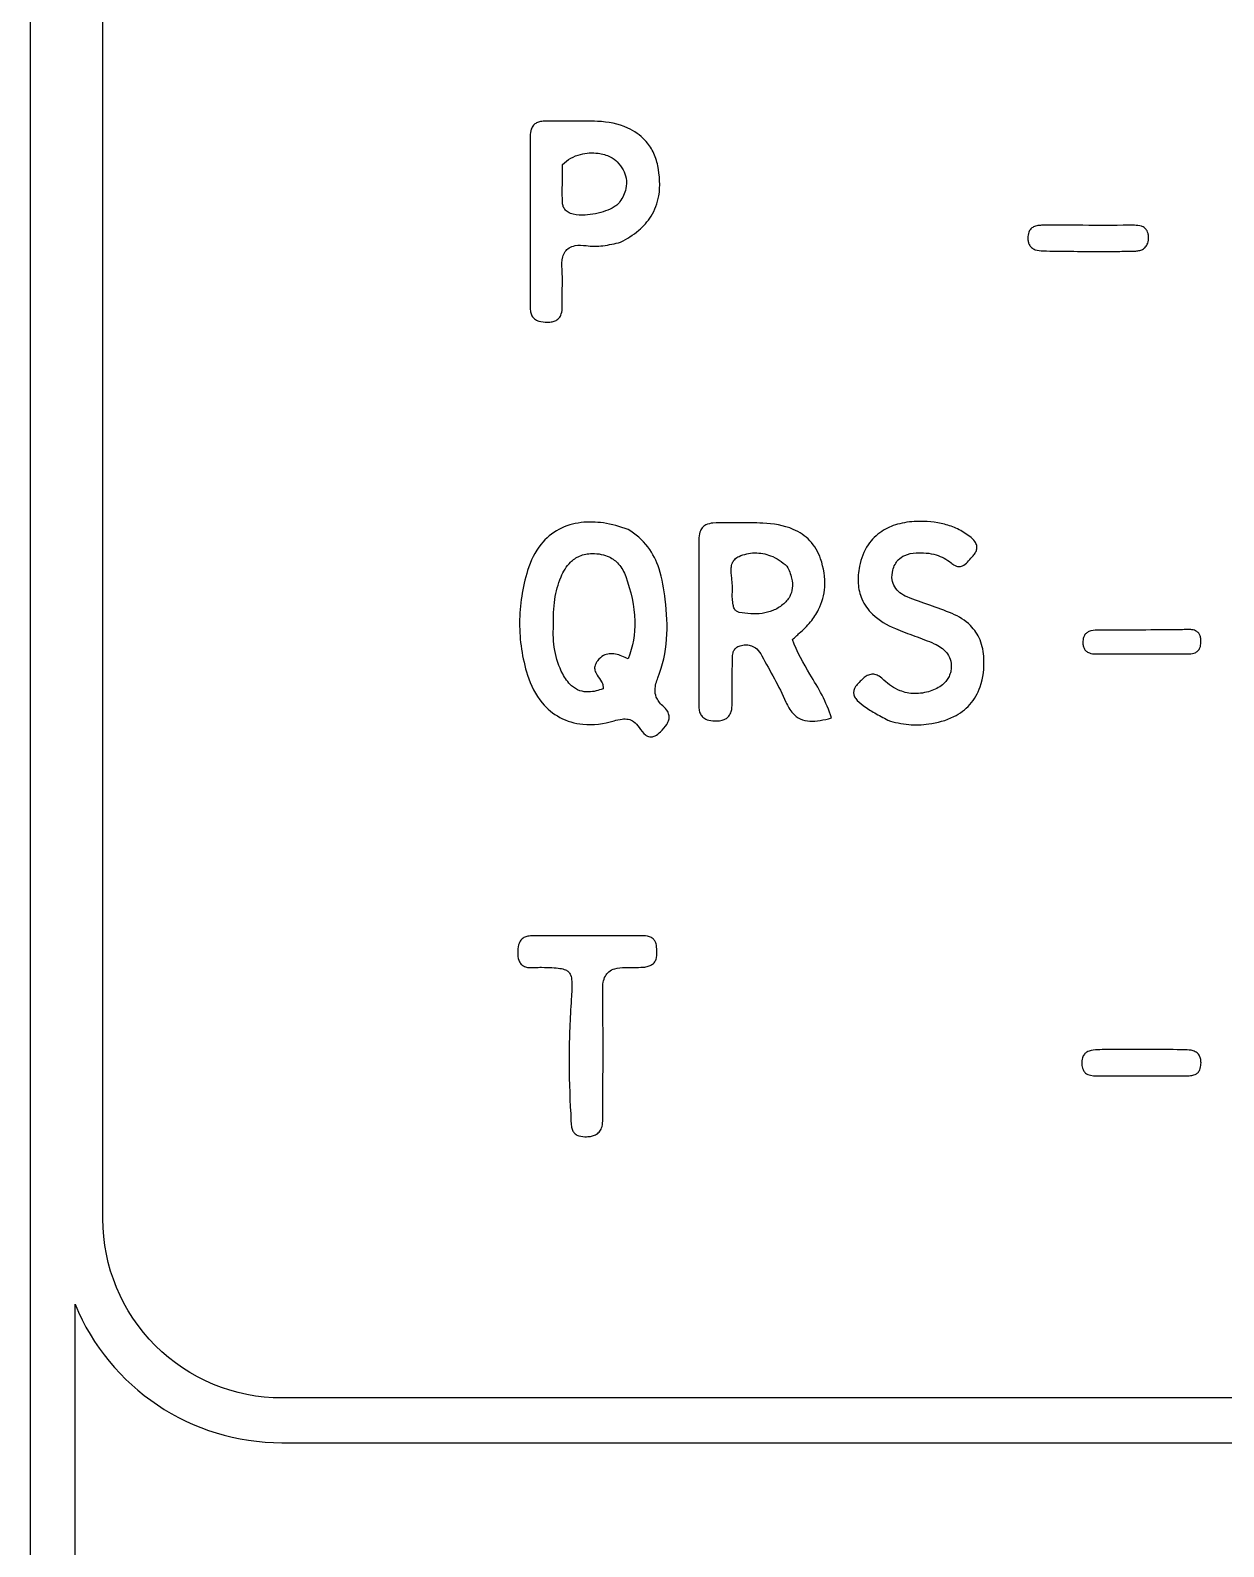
# Model space of a CAD drawing. Header units: millimetres. Extents: x 2.6 to 86.5, y 0.9 to 53.3.
# Drawn here: x 2.61 to 9.28, y 9.55 to 18.02 of the extents above; entities that cross this region are included whole.
import ezdxf

# ---------------------------------------------------------------- set-up
doc = ezdxf.new("R2010")
doc.units = ezdxf.units.MM
doc.layers.get('0').update_dxf_attribs({"linetype": 'CONTINUOUS'})

msp = doc.modelspace()

# ---------------------------------------------------------------- linework, layer by layer
for points in [[(4.7363, 52.7133), (52.0401, 52.7133, 1), (52.0401, 52.9633), (4.7363, 52.9633, 0.414214), (2.6113, 50.8383), (2.6113, 3.2044, 0.414214), (4.7363, 1.0794), (42.4345, 1.0794, 1), (42.4345, 1.3294), (4.7363, 1.3294, -0.414214), (2.8613, 3.2044), (2.8613, 10.9025, 0.30371), (4.0168, 10.1293), (23.9106, 10.1293, 0.414214), (25.1606, 11.3793), (25.1606, 33.4383, 0.414214), (23.9106, 34.6883), (4.0168, 34.6883, 0.30371), (2.8613, 33.9151), (2.8613, 50.8383, -0.414214)], [(23.9106, 10.3793), (4.0168, 10.3793, -0.414214), (3.0168, 11.3793), (3.0168, 33.4383, -0.414214), (4.0168, 34.4383), (23.9106, 34.4383, -0.414214), (24.9106, 33.4383), (24.9106, 11.3793, -0.414214)]]:
    msp.add_lwpolyline(points, format="xyb", close=True)
for points, knots in [([(5.4901, 17.5105), (5.481, 17.5105), (5.4716, 17.5099), (5.4549, 17.5068), (5.4473, 17.5046), (5.4336, 17.4978), (5.4277, 17.4934), (5.417, 17.4817), (5.4129, 17.4744), (5.4057, 17.4541), (5.4043, 17.4403), (5.4043, 17.4271)], [-0.01375034, -0.01375034, -0.01375034, -0.01375034, -0.01101534, -0.01101534, -0.00867443, -0.00867443, -0.00644327, -0.00644327, -0.00393617, -0.00393617, 0, 0, 0, 0]), ([(5.7808, 17.5096), (5.7324, 17.5118), (5.6839, 17.5119), (5.5871, 17.5111), (5.5386, 17.5102), (5.4901, 17.5105)], [-0.02904578, -0.02904578, -0.02904578, -0.02904578, -0.01453342, -0.01453342, 0, 0, 0, 0]), ([(6.1167, 17.2623), (6.1114, 17.2891), (6.1028, 17.315), (6.0788, 17.363), (6.0639, 17.3845), (6.0186, 17.4331), (5.9856, 17.4557), (5.8966, 17.4961), (5.8385, 17.5071), (5.7808, 17.5096)], [-0.04561118, -0.04561118, -0.04561118, -0.04561118, -0.03736455, -0.03736455, -0.02944058, -0.02944058, -0.01733674, -0.01733674, 0, 0, 0, 0]), ([(5.4043, 17.4271), (5.4047, 17.2682), (5.4049, 17.1093), (5.4049, 16.7915), (5.4046, 16.6326), (5.4039, 16.4737)], [-0.09534319, -0.09534319, -0.09534319, -0.09534319, -0.04767154, -0.04767154, 0, 0, 0, 0]), ([(5.5848, 17.2684), (5.598, 17.2827), (5.6136, 17.2945), (5.6478, 17.3135), (5.6664, 17.3207), (5.7174, 17.3336), (5.7515, 17.3357), (5.8073, 17.3284), (5.8307, 17.3219), (5.8661, 17.3042), (5.8796, 17.2948), (5.8908, 17.2832)], [-0.03330427, -0.03330427, -0.03330427, -0.03330427, -0.02751229, -0.02751229, -0.02165139, -0.02165139, -0.01186514, -0.01186514, -0.00486029, -0.00486029, 0, 0, 0, 0]), ([(5.8908, 17.2832), (5.9036, 17.2699), (5.9149, 17.2553), (5.9315, 17.2246), (5.9372, 17.2091), (5.9436, 17.1732), (5.9429, 17.1535), (5.9328, 17.1079), (5.9207, 17.0835), (5.9056, 17.0614)], [-0.02451832, -0.02451832, -0.02451832, -0.02451832, -0.01899498, -0.01899498, -0.0140264, -0.0140264, -0.00803173, -0.00803173, 0, 0, 0, 0]), ([(5.5837, 17.0832), (5.5835, 17.114), (5.5836, 17.1449), (5.5842, 17.2067), (5.5845, 17.2375), (5.5848, 17.2684)], [-0.01852433, -0.01852433, -0.01852433, -0.01852433, -0.00926285, -0.00926285, 0, 0, 0, 0]), ([(5.9094, 16.8346), (5.945, 16.8532), (5.9797, 16.8752), (6.0372, 16.9242), (6.0609, 16.9501), (6.1018, 17.0149), (6.1158, 17.0527), (6.1322, 17.1491), (6.1277, 17.2071), (6.1167, 17.2623)], [-0.05180218, -0.05180218, -0.05180218, -0.05180218, -0.0397585, -0.0397585, -0.02922542, -0.02922542, -0.0168843, -0.0168843, 0, 0, 0, 0]), ([(5.6158, 17.0022), (5.612, 17.0045), (5.6083, 17.0071), (5.602, 17.0127), (5.5993, 17.0156), (5.5925, 17.0247), (5.5895, 17.0313), (5.5836, 17.0525), (5.5838, 17.0679), (5.5837, 17.0832)], [-0.009605686, -0.009605686, -0.009605686, -0.009605686, -0.008196578, -0.008196578, -0.006937277, -0.006937277, -0.004583311, -0.004583311, 0, 0, 0, 0]), ([(5.9056, 17.0614), (5.9018, 17.0558), (5.8971, 17.0507), (5.8864, 17.0409), (5.88, 17.0363), (5.8589, 17.0228), (5.8421, 17.0152), (5.79, 16.9961), (5.7485, 16.988), (5.6889, 16.9854), (5.6653, 16.9863), (5.6346, 16.9937), (5.6245, 16.9971), (5.6158, 17.0022)], [-0.03024045, -0.03024045, -0.03024045, -0.03024045, -0.0282087, -0.0282087, -0.02592458, -0.02592458, -0.02073193, -0.02073193, -0.00944607, -0.00944607, -0.00302776, -0.00302776, 0, 0, 0, 0]), ([(8.2687, 16.9292), (8.2593, 16.9292), (8.2495, 16.9288), (8.2318, 16.9259), (8.2233, 16.9237), (8.21, 16.917), (8.2049, 16.9134), (8.1957, 16.9036), (8.1922, 16.8976), (8.1859, 16.8807), (8.1847, 16.8693), (8.1847, 16.8584)], [-0.01265931, -0.01265931, -0.01265931, -0.01265931, -0.00984136, -0.00984136, -0.00729118, -0.00729118, -0.00538447, -0.00538447, -0.00327255, -0.00327255, 0, 0, 0, 0]), ([(8.1847, 16.8584), (8.1848, 16.8516), (8.1854, 16.8447), (8.1879, 16.8324), (8.1897, 16.8269), (8.1954, 16.8153), (8.1997, 16.8097), (8.2113, 16.7996), (8.2185, 16.7958), (8.2399, 16.7883), (8.2557, 16.7868), (8.27, 16.7864)], [-0.01254583, -0.01254583, -0.01254583, -0.01254583, -0.01053435, -0.01053435, -0.00884033, -0.00884033, -0.00671565, -0.00671565, -0.00429757, -0.00429757, 0, 0, 0, 0]), ([(8.7804, 16.9292), (8.6951, 16.929), (8.6098, 16.929), (8.4392, 16.9291), (8.3539, 16.9292), (8.2687, 16.9292)], [-0.05116901, -0.05116901, -0.05116901, -0.05116901, -0.02558458, -0.02558458, 0, 0, 0, 0]), ([(8.8585, 16.865), (8.8583, 16.8712), (8.8576, 16.8775), (8.8549, 16.8887), (8.8532, 16.8937), (8.8476, 16.9043), (8.8435, 16.9095), (8.8325, 16.9186), (8.8258, 16.9219), (8.8065, 16.9281), (8.7929, 16.9292), (8.7804, 16.9292)], [-0.01140857, -0.01140857, -0.01140857, -0.01140857, -0.00956471, -0.00956471, -0.00799639, -0.00799639, -0.0060077, -0.0060077, -0.00375564, -0.00375564, 0, 0, 0, 0]), ([(8.7813, 16.7851), (8.7894, 16.7853), (8.7975, 16.7861), (8.8122, 16.7894), (8.819, 16.7916), (8.8318, 16.7983), (8.8376, 16.8027), (8.8478, 16.8143), (8.8516, 16.8213), (8.8581, 16.8404), (8.859, 16.853), (8.8585, 16.865)], [-0.01278209, -0.01278209, -0.01278209, -0.01278209, -0.01037373, -0.01037373, -0.0082635, -0.0082635, -0.00604639, -0.00604639, -0.0036264, -0.0036264, 0, 0, 0, 0]), ([(5.5819, 16.683), (5.5803, 16.7056), (5.5807, 16.7308), (5.5897, 16.7634), (5.594, 16.7736), (5.6059, 16.7908), (5.6129, 16.7975), (5.6314, 16.8094), (5.6429, 16.8134), (5.6748, 16.8193), (5.6966, 16.8183), (5.7166, 16.8155)], [-0.0227267, -0.0227267, -0.0227267, -0.0227267, -0.01589802, -0.01589802, -0.01262811, -0.01262811, -0.00966544, -0.00966544, -0.00605148, -0.00605148, 0, 0, 0, 0]), ([(5.7166, 16.8155), (5.748, 16.8112), (5.7789, 16.8118), (5.8436, 16.8193), (5.8777, 16.8268), (5.9094, 16.8346)], [-0.0190374, -0.0190374, -0.0190374, -0.0190374, -0.0097752, -0.0097752, 0, 0, 0, 0]), ([(8.27, 16.7864), (8.321, 16.7851), (8.372, 16.7845), (8.4745, 16.7836), (8.5277, 16.7834), (8.5838, 16.7829)], [-0.03327327, -0.03327327, -0.03327327, -0.03327327, -0.01684051, -0.01684051, 0, 0, 0, 0]), ([(8.5838, 16.7829), (8.6202, 16.7832), (8.6546, 16.7834), (8.718, 16.7839), (8.7498, 16.7843), (8.7813, 16.7851)], [-0.01933675, -0.01933675, -0.01933675, -0.01933675, -0.00947122, -0.00947122, 0, 0, 0, 0]), ([(5.5829, 16.4738), (5.5821, 16.5087), (5.5831, 16.5436), (5.5842, 16.6132), (5.5844, 16.6482), (5.5819, 16.683)], [-0.02095737, -0.02095737, -0.02095737, -0.02095737, -0.01045118, -0.01045118, 0, 0, 0, 0]), ([(5.4039, 16.4737), (5.4039, 16.4643), (5.4045, 16.4546), (5.408, 16.4379), (5.4104, 16.4306), (5.4178, 16.4169), (5.4227, 16.411), (5.4358, 16.4005), (5.444, 16.3967), (5.4674, 16.3895), (5.4846, 16.3883), (5.4998, 16.3883)], [-0.01453242, -0.01453242, -0.01453242, -0.01453242, -0.01176418, -0.01176418, -0.00951206, -0.00951206, -0.00720872, -0.00720872, -0.00456356, -0.00456356, 0, 0, 0, 0]), ([(5.4998, 16.3883), (5.5089, 16.3883), (5.5183, 16.3889), (5.5347, 16.3922), (5.5422, 16.3946), (5.5555, 16.4017), (5.5613, 16.4062), (5.5716, 16.4183), (5.5754, 16.4258), (5.5821, 16.4465), (5.5831, 16.4605), (5.5829, 16.4738)], [-0.01374025, -0.01374025, -0.01374025, -0.01374025, -0.01101339, -0.01101339, -0.00871356, -0.00871356, -0.00649474, -0.00649474, -0.00397069, -0.00397069, 0, 0, 0, 0]), ([(5.9507, 15.2301), (5.9062, 15.2468), (5.8599, 15.2597), (5.7718, 15.2725), (5.7298, 15.2739), (5.6451, 15.2634), (5.6034, 15.2511), (5.5261, 15.2098), (5.4927, 15.1818), (5.43, 15.1049), (5.4058, 15.0547), (5.3897, 15.0017)], [-0.06971942, -0.06971942, -0.06971942, -0.06971942, -0.05548802, -0.05548802, -0.04297821, -0.04297821, -0.02983711, -0.02983711, -0.01661355, -0.01661355, 0, 0, 0, 0]), ([(6.4252, 15.2664), (6.4118, 15.2648), (6.398, 15.2616), (6.3782, 15.2513), (6.3714, 15.2461), (6.3597, 15.2324), (6.3555, 15.2245), (6.3482, 15.2023), (6.3469, 15.1872), (6.3469, 15.1731)], [-0.01356655, -0.01356655, -0.01356655, -0.01356655, -0.00954996, -0.00954996, -0.00694062, -0.00694062, -0.00422662, -0.00422662, 0, 0, 0, 0]), ([(6.7035, 15.2658), (6.6584, 15.2676), (6.6132, 15.2679), (6.5223, 15.2674), (6.4751, 15.2667), (6.4252, 15.2664)], [-0.02956219, -0.02956219, -0.02956219, -0.02956219, -0.0149788, -0.0149788, 0, 0, 0, 0]), ([(7.0268, 15.0663), (7.0204, 15.0854), (7.0121, 15.1038), (6.9918, 15.138), (6.98, 15.1535), (6.9403, 15.1949), (6.9089, 15.2154), (6.8211, 15.2537), (6.7615, 15.2634), (6.7035, 15.2658)], [-0.04071023, -0.04071023, -0.04071023, -0.04071023, -0.03464381, -0.03464381, -0.02876147, -0.02876147, -0.01740591, -0.01740591, 0, 0, 0, 0]), ([(7.5631, 15.275), (7.527, 15.2739), (7.4907, 15.2691), (7.4249, 15.2505), (7.3954, 15.2376), (7.338, 15.1999), (7.3125, 15.1746), (7.2679, 15.1083), (7.2526, 15.0675), (7.2439, 15.0249)], [-0.04452185, -0.04452185, -0.04452185, -0.04452185, -0.03367687, -0.03367687, -0.02399077, -0.02399077, -0.01304551, -0.01304551, 0, 0, 0, 0]), ([(7.8597, 15.1913), (7.8385, 15.2076), (7.8158, 15.2216), (7.7684, 15.2444), (7.7442, 15.2531), (7.6683, 15.2729), (7.6156, 15.2766), (7.5631, 15.275)], [-0.03150978, -0.03150978, -0.03150978, -0.03150978, -0.02348231, -0.02348231, -0.01573876, -0.01573876, 0, 0, 0, 0]), ([(6.1589, 14.8384), (6.1518, 14.896), (6.1423, 14.9556), (6.1095, 15.055), (6.0898, 15.0958), (6.0317, 15.1728), (5.9942, 15.2048), (5.9507, 15.2301)], [-0.04640312, -0.04640312, -0.04640312, -0.04640312, -0.02888952, -0.02888952, -0.01510539, -0.01510539, 0, 0, 0, 0]), ([(6.3469, 15.1731), (6.3464, 15.0199), (6.3461, 14.8666), (6.3457, 14.5601), (6.3456, 14.4069), (6.3454, 14.2536)], [-0.09194915, -0.09194915, -0.09194915, -0.09194915, -0.04597461, -0.04597461, 0, 0, 0, 0]), ([(7.8785, 15.0835), (7.884, 15.0896), (7.8891, 15.0964), (7.8961, 15.1095), (7.8984, 15.1158), (7.9004, 15.1288), (7.9001, 15.1352), (7.8967, 15.1492), (7.893, 15.1563), (7.8808, 15.1736), (7.8701, 15.1832), (7.8597, 15.1913)], [-0.01268226, -0.01268226, -0.01268226, -0.01268226, -0.01023621, -0.01023621, -0.00824594, -0.00824594, -0.00630811, -0.00630811, -0.00395188, -0.00395188, 0, 0, 0, 0]), ([(5.5766, 14.9651), (5.5893, 14.9952), (5.6062, 15.0245), (5.6441, 15.0619), (5.6607, 15.0734), (5.702, 15.0912), (5.726, 15.0954), (5.7505, 15.0958)], [-0.02332336, -0.02332336, -0.02332336, -0.02332336, -0.01349434, -0.01349434, -0.00734479, -0.00734479, 0, 0, 0, 0]), ([(5.7505, 15.0958), (5.7676, 15.096), (5.7847, 15.0947), (5.8168, 15.0884), (5.8316, 15.0836), (5.8659, 15.0673), (5.8834, 15.054), (5.9161, 15.0171), (5.9288, 14.9933), (5.9377, 14.9679)], [-0.02460253, -0.02460253, -0.02460253, -0.02460253, -0.01947627, -0.01947627, -0.01478729, -0.01478729, -0.00807766, -0.00807766, 0, 0, 0, 0]), ([(6.5337, 14.8786), (6.5371, 14.9031), (6.5331, 14.9313), (6.5277, 14.9783), (6.5259, 14.9976), (6.5282, 15.0248), (6.5301, 15.0345), (6.5369, 15.0509), (6.5411, 15.0576), (6.5535, 15.0706), (6.5617, 15.076), (6.5708, 15.08)], [-0.02123696, -0.02123696, -0.02123696, -0.02123696, -0.01358808, -0.01358808, -0.00828806, -0.00828806, -0.00538692, -0.00538692, -0.00296596, -0.00296596, 0, 0, 0, 0]), ([(6.5708, 15.08), (6.5985, 15.0923), (6.628, 15.099), (6.6886, 15.1001), (6.7185, 15.0946), (6.7812, 15.0706), (6.8122, 15.0502), (6.8389, 15.0248)], [-0.02933753, -0.02933753, -0.02933753, -0.02933753, -0.02021193, -0.02021193, -0.01107577, -0.01107577, 0, 0, 0, 0]), ([(7.4302, 15.0028), (7.433, 15.014), (7.4369, 15.0248), (7.4472, 15.0441), (7.4531, 15.0525), (7.4707, 15.0711), (7.4832, 15.0795), (7.5167, 15.0943), (7.5383, 15.0982), (7.5597, 15.0995)], [-0.01752315, -0.01752315, -0.01752315, -0.01752315, -0.01408613, -0.01408613, -0.01097627, -0.01097627, -0.00640968, -0.00640968, 0, 0, 0, 0]), ([(7.5597, 15.0995), (7.5976, 15.1017), (7.6358, 15.0993), (7.7033, 15.0789), (7.731, 15.0639), (7.7561, 15.0433)], [-0.02114665, -0.02114665, -0.02114665, -0.02114665, -0.00972478, -0.00972478, 0, 0, 0, 0]), ([(7.7561, 15.0433), (7.7618, 15.0386), (7.768, 15.0342), (7.7797, 15.0279), (7.7852, 15.0257), (7.797, 15.023), (7.803, 15.0228), (7.8157, 15.025), (7.8217, 15.0275), (7.8463, 15.0427), (7.8619, 15.0651), (7.8785, 15.0835)], [-0.01619104, -0.01619104, -0.01619104, -0.01619104, -0.01371523, -0.01371523, -0.01173663, -0.01173663, -0.00966794, -0.00966794, -0.0074405, -0.0074405, 0, 0, 0, 0]), ([(5.3897, 15.0017), (5.3609, 14.9066), (5.3451, 14.8089), (5.3444, 14.6099), (5.3594, 14.5121), (5.3892, 14.417)], [-0.05970557, -0.05970557, -0.05970557, -0.05970557, -0.02989837, -0.02989837, 0, 0, 0, 0]), ([(6.8389, 15.0248), (6.8498, 15.0037), (6.8592, 14.9809), (6.8688, 14.9396), (6.8706, 14.9209), (6.8667, 14.8857), (6.8619, 14.8701), (6.8443, 14.838), (6.8309, 14.8231), (6.8154, 14.8106)], [-0.02372017, -0.02372017, -0.02372017, -0.02372017, -0.01659303, -0.01659303, -0.01099315, -0.01099315, -0.00599636, -0.00599636, 0, 0, 0, 0]), ([(6.9078, 14.6506), (6.9306, 14.6699), (6.9519, 14.6911), (6.9881, 14.7356), (7.0032, 14.7585), (7.0353, 14.8227), (7.0467, 14.8646), (7.053, 14.9623), (7.0437, 15.0154), (7.0268, 15.0663)], [-0.04657421, -0.04657421, -0.04657421, -0.04657421, -0.03760998, -0.03760998, -0.02936491, -0.02936491, -0.01608514, -0.01608514, 0, 0, 0, 0]), ([(7.2439, 15.0249), (7.2374, 14.993), (7.2344, 14.9603), (7.2389, 14.8982), (7.2454, 14.8696), (7.2711, 14.81), (7.2914, 14.7817), (7.353, 14.722), (7.398, 14.696), (7.4445, 14.6764)], [-0.04439568, -0.04439568, -0.04439568, -0.04439568, -0.03462697, -0.03462697, -0.02573263, -0.02573263, -0.01514082, -0.01514082, 0, 0, 0, 0]), ([(7.5107, 14.8533), (7.4959, 14.8594), (7.4816, 14.8673), (7.4579, 14.8864), (7.4481, 14.897), (7.4333, 14.9217), (7.4286, 14.9351), (7.424, 14.9672), (7.4258, 14.9853), (7.4302, 15.0028)], [-0.01889096, -0.01889096, -0.01889096, -0.01889096, -0.01408087, -0.01408087, -0.00974533, -0.00974533, -0.00542046, -0.00542046, 0, 0, 0, 0]), ([(5.5341, 14.6941), (5.533, 14.7422), (5.5346, 14.7919), (5.5484, 14.8834), (5.5595, 14.9245), (5.5766, 14.9651)], [-0.02783248, -0.02783248, -0.02783248, -0.02783248, -0.01320743, -0.01320743, 0, 0, 0, 0]), ([(5.9377, 14.9679), (5.966, 14.8872), (5.9865, 14.8044), (5.9901, 14.6457), (5.978, 14.576), (5.9523, 14.5079)], [-0.0474742, -0.0474742, -0.0474742, -0.0474742, -0.02185829, -0.02185829, 0, 0, 0, 0]), ([(6.1177, 14.4023), (6.1452, 14.4716), (6.1604, 14.5436), (6.1716, 14.6914), (6.1679, 14.7654), (6.1589, 14.8384)], [-0.04442903, -0.04442903, -0.04442903, -0.04442903, -0.02207158, -0.02207158, 0, 0, 0, 0]), ([(6.5383, 14.8094), (6.5368, 14.8209), (6.5348, 14.8326), (6.5326, 14.8555), (6.5321, 14.8672), (6.5337, 14.8786)], [-0.006952801, -0.006952801, -0.006952801, -0.006952801, -0.003439896, -0.003439896, 0, 0, 0, 0]), ([(7.7614, 14.7603), (7.7204, 14.7777), (7.6776, 14.7926), (7.5934, 14.8218), (7.5518, 14.8361), (7.5107, 14.8533)], [-0.02635306, -0.02635306, -0.02635306, -0.02635306, -0.01337118, -0.01337118, 0, 0, 0, 0]), ([(6.5724, 14.7671), (6.5693, 14.7677), (6.5663, 14.7686), (6.5608, 14.7711), (6.5583, 14.7726), (6.5516, 14.7779), (6.5481, 14.7823), (6.5415, 14.7939), (6.5393, 14.8017), (6.5383, 14.8094)], [-0.005851751, -0.005851751, -0.005851751, -0.005851751, -0.004910073, -0.004910073, -0.004021963, -0.004021963, -0.002342679, -0.002342679, 0, 0, 0, 0]), ([(6.8154, 14.8106), (6.7985, 14.7968), (6.78, 14.7858), (6.7407, 14.7695), (6.7206, 14.7644), (6.6578, 14.7556), (6.6141, 14.7593), (6.5724, 14.7671)], [-0.02547255, -0.02547255, -0.02547255, -0.02547255, -0.01896595, -0.01896595, -0.01272483, -0.01272483, 0, 0, 0, 0]), ([(7.939, 14.5099), (7.9376, 14.5455), (7.9311, 14.5806), (7.9048, 14.644), (7.8868, 14.6709), (7.8343, 14.723), (7.7991, 14.7443), (7.7614, 14.7603)], [-0.03285196, -0.03285196, -0.03285196, -0.03285196, -0.02216704, -0.02216704, -0.01225893, -0.01225893, 0, 0, 0, 0]), ([(5.586, 14.4238), (5.5639, 14.4652), (5.5496, 14.509), (5.5334, 14.601), (5.5318, 14.6477), (5.5341, 14.6941)], [-0.02801054, -0.02801054, -0.02801054, -0.02801054, -0.0139405, -0.0139405, 0, 0, 0, 0]), ([(7.4445, 14.6764), (7.4803, 14.6614), (7.5168, 14.6483), (7.5897, 14.6216), (7.6262, 14.608), (7.6617, 14.5923)], [-0.02335793, -0.02335793, -0.02335793, -0.02335793, -0.01164032, -0.01164032, 0, 0, 0, 0]), ([(8.5743, 14.6676), (8.557, 14.6674), (8.54, 14.6659), (8.5202, 14.6576), (8.5148, 14.6544), (8.5052, 14.6457), (8.5014, 14.6404), (8.4946, 14.6257), (8.4928, 14.616), (8.4923, 14.6065)], [-0.01127201, -0.01127201, -0.01127201, -0.01127201, -0.00674011, -0.00674011, -0.00484841, -0.00484841, -0.00286198, -0.00286198, 0, 0, 0, 0]), ([(9.0146, 14.6694), (8.939, 14.669), (8.8583, 14.6688), (8.7208, 14.6683), (8.6465, 14.668), (8.5743, 14.6676)], [-0.04257588, -0.04257588, -0.04257588, -0.04257588, -0.02164763, -0.02164763, 0, 0, 0, 0]), ([(9.0943, 14.6708), (9.0822, 14.6714), (9.0698, 14.6712), (9.0457, 14.6705), (9.0313, 14.6698), (9.0146, 14.6694)], [-0.009642456, -0.009642456, -0.009642456, -0.009642456, -0.00500323, -0.00500323, 0, 0, 0, 0]), ([(9.1513, 14.5999), (9.1515, 14.6071), (9.1513, 14.6144), (9.1494, 14.6277), (9.1479, 14.634), (9.1432, 14.6452), (9.1401, 14.6501), (9.1319, 14.6589), (9.1268, 14.6624), (9.1128, 14.6687), (9.1034, 14.6703), (9.0943, 14.6708)], [-0.01039076, -0.01039076, -0.01039076, -0.01039076, -0.00824716, -0.00824716, -0.00636011, -0.00636011, -0.00460992, -0.00460992, -0.0027466, -0.0027466, 0, 0, 0, 0]), ([(6.5339, 14.48), (6.5342, 14.4901), (6.5338, 14.5006), (6.5342, 14.5209), (6.5349, 14.5317), (6.5391, 14.5476), (6.5416, 14.5535), (6.5488, 14.5644), (6.5534, 14.5689), (6.5667, 14.5778), (6.5757, 14.5809), (6.5848, 14.5828)], [-0.01286464, -0.01286464, -0.01286464, -0.01286464, -0.00969768, -0.00969768, -0.00668599, -0.00668599, -0.00476753, -0.00476753, -0.0027891, -0.0027891, 0, 0, 0, 0]), ([(6.5848, 14.5828), (6.5945, 14.5848), (6.6045, 14.5859), (6.6232, 14.5852), (6.6319, 14.5837), (6.6513, 14.577), (6.6611, 14.571), (6.6819, 14.5525), (6.6913, 14.5388), (6.6988, 14.5244)], [-0.01397177, -0.01397177, -0.01397177, -0.01397177, -0.01100176, -0.01100176, -0.00834636, -0.00834636, -0.00485159, -0.00485159, 0, 0, 0, 0]), ([(6.8698, 14.6153), (6.8774, 14.6224), (6.8843, 14.629), (6.8958, 14.6399), (6.9018, 14.6455), (6.9078, 14.6506)], [-0.004996389, -0.004996389, -0.004996389, -0.004996389, -0.002379809, -0.002379809, 0, 0, 0, 0]), ([(7.0866, 14.1775), (7.0607, 14.2672), (7.0135, 14.3446), (6.9309, 14.483), (6.8936, 14.5467), (6.8698, 14.6153)], [-0.04935701, -0.04935701, -0.04935701, -0.04935701, -0.02176899, -0.02176899, 0, 0, 0, 0]), ([(7.6617, 14.5923), (7.6747, 14.5865), (7.6875, 14.5795), (7.7103, 14.5633), (7.7207, 14.5541), (7.7387, 14.5323), (7.7459, 14.5198), (7.7559, 14.4905), (7.7576, 14.4743), (7.7564, 14.458)], [-0.01770983, -0.01770983, -0.01770983, -0.01770983, -0.01341728, -0.01341728, -0.00929846, -0.00929846, -0.00491806, -0.00491806, 0, 0, 0, 0]), ([(8.4923, 14.6065), (8.4918, 14.5991), (8.492, 14.5916), (8.4941, 14.5782), (8.4958, 14.5721), (8.5014, 14.5607), (8.5051, 14.5556), (8.5153, 14.5465), (8.5216, 14.543), (8.5392, 14.5367), (8.5511, 14.5354), (8.5624, 14.5354)], [-0.01158503, -0.01158503, -0.01158503, -0.01158503, -0.00937853, -0.00937853, -0.00750779, -0.00750779, -0.00558593, -0.00558593, -0.00340381, -0.00340381, 0, 0, 0, 0]), ([(9.0863, 14.5357), (9.0923, 14.5357), (9.0985, 14.5361), (9.1096, 14.5382), (9.1148, 14.5397), (9.1253, 14.5444), (9.1304, 14.5478), (9.1396, 14.5571), (9.1431, 14.5629), (9.1496, 14.5788), (9.1511, 14.5896), (9.1513, 14.5999)], [-0.01042501, -0.01042501, -0.01042501, -0.01042501, -0.00861417, -0.00861417, -0.00702233, -0.00702233, -0.00515456, -0.00515456, -0.00310669, -0.00310669, 0, 0, 0, 0]), ([(5.7811, 14.4973), (5.7769, 14.4922), (5.773, 14.4866), (5.7677, 14.4757), (5.7658, 14.4706), (5.7637, 14.4585), (5.7639, 14.4519), (5.7676, 14.4352), (5.7726, 14.4257), (5.7861, 14.4043), (5.7961, 14.3919), (5.8065, 14.3726), (5.8093, 14.3658), (5.812, 14.3527), (5.8121, 14.3468), (5.8111, 14.3407)], [-0.01691896, -0.01691896, -0.01691896, -0.01691896, -0.01499201, -0.01499201, -0.01340508, -0.01340508, -0.01143958, -0.01143958, -0.00845275, -0.00845275, -0.00400756, -0.00400756, -0.00184287, -0.00184287, 0, 0, 0, 0]), ([(5.9523, 14.5079), (5.9277, 14.519), (5.904, 14.5291), (5.8693, 14.5362), (5.8573, 14.5372), (5.8343, 14.5345), (5.824, 14.5313), (5.8013, 14.5189), (5.7903, 14.5087), (5.7811, 14.4973)], [-0.01830487, -0.01830487, -0.01830487, -0.01830487, -0.01133204, -0.01133204, -0.00773212, -0.00773212, -0.00440565, -0.00440565, 0, 0, 0, 0]), ([(6.6988, 14.5244), (6.7211, 14.4814), (6.7453, 14.4392), (6.7917, 14.3542), (6.8142, 14.3111), (6.8331, 14.2666)], [-0.02910941, -0.02910941, -0.02910941, -0.02910941, -0.01451876, -0.01451876, 0, 0, 0, 0]), ([(7.6304, 14.1438), (7.679, 14.1504), (7.7275, 14.1632), (7.8049, 14.2023), (7.835, 14.2243), (7.8862, 14.2812), (7.9053, 14.3145), (7.936, 14.4018), (7.9412, 14.4563), (7.939, 14.5099)], [-0.05382034, -0.05382034, -0.05382034, -0.05382034, -0.03907799, -0.03907799, -0.02778193, -0.02778193, -0.01608321, -0.01608321, 0, 0, 0, 0]), ([(8.5624, 14.5354), (8.6497, 14.5354), (8.7371, 14.5354), (8.9117, 14.5354), (8.999, 14.5355), (9.0863, 14.5357)], [-0.05238436, -0.05238436, -0.05238436, -0.05238436, -0.02619217, -0.02619217, 0, 0, 0, 0]), ([(5.3892, 14.417), (5.4069, 14.3604), (5.4335, 14.3068), (5.4991, 14.2285), (5.532, 14.201), (5.6096, 14.1592), (5.6528, 14.1467), (5.7564, 14.1365), (5.8157, 14.1446), (5.8724, 14.1615)], [-0.0621141, -0.0621141, -0.0621141, -0.0621141, -0.04432783, -0.04432783, -0.03135523, -0.03135523, -0.0177537, -0.0177537, 0, 0, 0, 0]), ([(5.8111, 14.3407), (5.786, 14.3309), (5.7586, 14.3234), (5.7144, 14.3221), (5.6977, 14.3243), (5.6643, 14.336), (5.649, 14.3456), (5.615, 14.376), (5.5989, 14.3998), (5.586, 14.4238)], [-0.02682833, -0.02682833, -0.02682833, -0.02682833, -0.0187421, -0.0187421, -0.01363196, -0.01363196, -0.00816944, -0.00816944, 0, 0, 0, 0]), ([(6.1446, 14.2456), (6.1364, 14.2528), (6.1287, 14.2608), (6.1166, 14.2773), (6.1119, 14.2856), (6.1034, 14.3076), (6.1014, 14.3211), (6.1023, 14.3579), (6.1094, 14.3814), (6.1177, 14.4023)], [-0.01691238, -0.01691238, -0.01691238, -0.01691238, -0.01369439, -0.01369439, -0.01086574, -0.01086574, -0.00674932, -0.00674932, 0, 0, 0, 0]), ([(6.5327, 14.2589), (6.5326, 14.2958), (6.5323, 14.3326), (6.5324, 14.4063), (6.5327, 14.4432), (6.5339, 14.48)], [-0.02211505, -0.02211505, -0.02211505, -0.02211505, -0.01105571, -0.01105571, 0, 0, 0, 0]), ([(7.3808, 14.3891), (7.3728, 14.3968), (7.3638, 14.4043), (7.3467, 14.4147), (7.3386, 14.4184), (7.3223, 14.422), (7.3145, 14.4222), (7.2976, 14.4192), (7.2891, 14.4155), (7.2655, 14.4012), (7.2504, 14.3863), (7.236, 14.3705)], [-0.01941335, -0.01941335, -0.01941335, -0.01941335, -0.01549108, -0.01549108, -0.01242075, -0.01242075, -0.00965766, -0.00965766, -0.00641569, -0.00641569, 0, 0, 0, 0]), ([(7.7564, 14.458), (7.7558, 14.4481), (7.7542, 14.4384), (7.749, 14.4201), (7.7457, 14.4116), (7.733, 14.3879), (7.7216, 14.3745), (7.6879, 14.3469), (7.6638, 14.3355), (7.6393, 14.3275)], [-0.01877573, -0.01877573, -0.01877573, -0.01877573, -0.01581429, -0.01581429, -0.01307031, -0.01307031, -0.00773807, -0.00773807, 0, 0, 0, 0]), ([(7.236, 14.3705), (7.2294, 14.3633), (7.2231, 14.3553), (7.2151, 14.3401), (7.2125, 14.3332), (7.2107, 14.3194), (7.211, 14.313), (7.2147, 14.2991), (7.2185, 14.2922), (7.2335, 14.2715), (7.2493, 14.2588), (7.265, 14.247)], [-0.01634161, -0.01634161, -0.01634161, -0.01634161, -0.0131006, -0.0131006, -0.01065524, -0.01065524, -0.00849007, -0.00849007, -0.00589358, -0.00589358, 0, 0, 0, 0]), ([(7.6393, 14.3275), (7.6108, 14.3183), (7.5814, 14.3131), (7.5234, 14.3142), (7.4963, 14.3196), (7.4366, 14.3433), (7.4069, 14.3639), (7.3808, 14.3891)], [-0.02825851, -0.02825851, -0.02825851, -0.02825851, -0.01927069, -0.01927069, -0.01085653, -0.01085653, 0, 0, 0, 0]), ([(6.1324, 14.1006), (6.1443, 14.1125), (6.1578, 14.1271), (6.1721, 14.1497), (6.1763, 14.1583), (6.1805, 14.1745), (6.1812, 14.1817), (6.1794, 14.1975), (6.1765, 14.2055), (6.1655, 14.2254), (6.1551, 14.2364), (6.1446, 14.2456)], [-0.01697461, -0.01697461, -0.01697461, -0.01697461, -0.0117495, -0.0117495, -0.00897012, -0.00897012, -0.00677182, -0.00677182, -0.00421083, -0.00421083, 0, 0, 0, 0]), ([(6.3454, 14.2536), (6.3453, 14.244), (6.3459, 14.234), (6.3491, 14.2163), (6.3514, 14.2082), (6.3585, 14.1936), (6.3631, 14.1872), (6.3756, 14.1756), (6.3835, 14.1711), (6.4057, 14.1629), (6.4211, 14.1611), (6.4355, 14.1608)], [-0.01477976, -0.01477976, -0.01477976, -0.01477976, -0.0118891, -0.0118891, -0.00942425, -0.00942425, -0.00704701, -0.00704701, -0.00433095, -0.00433095, 0, 0, 0, 0]), ([(6.4355, 14.1608), (6.4467, 14.1605), (6.4582, 14.161), (6.4781, 14.1648), (6.4869, 14.1676), (6.5023, 14.176), (6.5087, 14.1812), (6.5201, 14.1954), (6.5242, 14.2042), (6.5314, 14.2279), (6.5327, 14.244), (6.5327, 14.2589)], [-0.01590734, -0.01590734, -0.01590734, -0.01590734, -0.01258457, -0.01258457, -0.00987755, -0.00987755, -0.00737693, -0.00737693, -0.00447527, -0.00447527, 0, 0, 0, 0]), ([(6.8331, 14.2666), (6.8427, 14.244), (6.8552, 14.2217), (6.8836, 14.1908), (6.8971, 14.1804), (6.93, 14.1648), (6.9482, 14.1609), (7.0036, 14.1577), (7.0442, 14.1659), (7.0866, 14.1775)], [-0.03509777, -0.03509777, -0.03509777, -0.03509777, -0.02624382, -0.02624382, -0.01997927, -0.01997927, -0.01319451, -0.01319451, 0, 0, 0, 0]), ([(7.265, 14.247), (7.2854, 14.2316), (7.3072, 14.2181), (7.3524, 14.192), (7.376, 14.1795), (7.4022, 14.1649)], [-0.01749665, -0.01749665, -0.01749665, -0.01749665, -0.00901103, -0.00901103, 0, 0, 0, 0]), ([(5.8724, 14.1615), (5.8867, 14.1658), (5.9025, 14.1698), (5.9291, 14.1727), (5.9408, 14.1727), (5.963, 14.1679), (5.9728, 14.1636), (5.9942, 14.1486), (6.0043, 14.1368), (6.0126, 14.1244)], [-0.01577843, -0.01577843, -0.01577843, -0.01577843, -0.01123998, -0.01123998, -0.00778633, -0.00778633, -0.00448954, -0.00448954, 0, 0, 0, 0]), ([(7.4022, 14.1649), (7.4403, 14.1524), (7.4789, 14.1441), (7.5563, 14.1374), (7.5931, 14.1387), (7.6304, 14.1438)], [-0.0233046, -0.0233046, -0.0233046, -0.0233046, -0.01127731, -0.01127731, 0, 0, 0, 0]), ([(6.0126, 14.1244), (6.0235, 14.1081), (6.0351, 14.0927), (6.0533, 14.079), (6.0588, 14.0759), (6.0702, 14.0722), (6.0757, 14.0714), (6.0885, 14.0723), (6.0953, 14.0744), (6.113, 14.083), (6.1235, 14.0918), (6.1324, 14.1006)], [-0.01434462, -0.01434462, -0.01434462, -0.01434462, -0.00943642, -0.00943642, -0.00756298, -0.00756298, -0.00587521, -0.00587521, -0.00374777, -0.00374777, 0, 0, 0, 0]), ([(5.4197, 12.9611), (5.4102, 12.9611), (5.4003, 12.9604), (5.3833, 12.9568), (5.3758, 12.9543), (5.3621, 12.9466), (5.3563, 12.9417), (5.3458, 12.9283), (5.342, 12.92), (5.3352, 12.8966), (5.3342, 12.8799), (5.3344, 12.8648)], [-0.01468259, -0.01468259, -0.01468259, -0.01468259, -0.01185169, -0.01185169, -0.00952924, -0.00952924, -0.00722024, -0.00722024, -0.00451511, -0.00451511, 0, 0, 0, 0]), ([(6.0263, 12.9613), (5.9252, 12.9613), (5.8241, 12.9611), (5.6219, 12.9609), (5.5208, 12.9609), (5.4197, 12.9611)], [-0.06065941, -0.06065941, -0.06065941, -0.06065941, -0.03032963, -0.03032963, 0, 0, 0, 0]), ([(6.1102, 12.9013), (6.1094, 12.9107), (6.1073, 12.9202), (6.1, 12.9348), (6.0959, 12.9401), (6.0849, 12.9495), (6.0781, 12.953), (6.0569, 12.9602), (6.0407, 12.9613), (6.0263, 12.9613)], [-0.01136127, -0.01136127, -0.01136127, -0.01136127, -0.00857171, -0.00857171, -0.00656335, -0.00656335, -0.00431159, -0.00431159, 0, 0, 0, 0]), ([(6.0378, 12.7852), (6.0466, 12.7863), (6.0554, 12.7881), (6.0705, 12.793), (6.0771, 12.7958), (6.0897, 12.8037), (6.0954, 12.8088), (6.1046, 12.8217), (6.1077, 12.8291), (6.1145, 12.8565), (6.1122, 12.8792), (6.1102, 12.9013)], [-0.01718593, -0.01718593, -0.01718593, -0.01718593, -0.01426942, -0.01426942, -0.0119225, -0.0119225, -0.00934739, -0.00934739, -0.00665857, -0.00665857, 0, 0, 0, 0]), ([(5.3344, 12.8648), (5.3345, 12.8517), (5.3359, 12.8376), (5.3425, 12.8179), (5.3459, 12.8111), (5.3549, 12.7998), (5.3601, 12.7955), (5.3734, 12.7882), (5.3816, 12.7859), (5.4143, 12.7809), (5.4428, 12.7853), (5.4681, 12.7848)], [-0.01863523, -0.01863523, -0.01863523, -0.01863523, -0.01458877, -0.01458877, -0.01225504, -0.01225504, -0.01015095, -0.01015095, -0.00758139, -0.00758139, 0, 0, 0, 0]), ([(5.4681, 12.7848), (5.5089, 12.7841), (5.5451, 12.7831), (5.5809, 12.7774), (5.5923, 12.7748), (5.6079, 12.7675), (5.6134, 12.7639), (5.6231, 12.7543), (5.6267, 12.7485), (5.6336, 12.7318), (5.6357, 12.7196), (5.6383, 12.6805), (5.6362, 12.6459), (5.6335, 12.6066)], [-0.04838462, -0.04838462, -0.04838462, -0.04838462, -0.03274107, -0.03274107, -0.02641661, -0.02641661, -0.02249902, -0.02249902, -0.01833366, -0.01833366, -0.01180181, -0.01180181, 0, 0, 0, 0]), ([(5.8091, 12.657), (5.8089, 12.6716), (5.8097, 12.6867), (5.8147, 12.713), (5.8184, 12.7247), (5.8292, 12.7448), (5.8358, 12.7531), (5.8535, 12.7678), (5.8644, 12.7732), (5.8945, 12.7827), (5.915, 12.7842), (5.9341, 12.7838)], [-0.02058734, -0.02058734, -0.02058734, -0.02058734, -0.01622417, -0.01622417, -0.01261775, -0.01261775, -0.00941191, -0.00941191, -0.0057518, -0.0057518, 0, 0, 0, 0]), ([(5.9341, 12.7838), (5.9502, 12.7835), (5.9663, 12.7836), (5.9994, 12.7842), (6.0169, 12.7847), (6.0378, 12.7852)], [-0.01198652, -0.01198652, -0.01198652, -0.01198652, -0.00627609, -0.00627609, 0, 0, 0, 0]), ([(5.8107, 11.9688), (5.8106, 12.0835), (5.811, 12.1982), (5.8111, 12.4276), (5.8108, 12.5423), (5.8091, 12.657)], [-0.06882608, -0.06882608, -0.06882608, -0.06882608, -0.0344114, -0.0344114, 0, 0, 0, 0]), ([(5.6335, 12.6066), (5.626, 12.5), (5.622, 12.3932), (5.6211, 12.1794), (5.6242, 12.0726), (5.6306, 11.9659)], [-0.06414881, -0.06414881, -0.06414881, -0.06414881, -0.03207355, -0.03207355, 0, 0, 0, 0]), ([(8.5869, 12.3247), (8.5713, 12.3239), (8.5535, 12.323), (8.5304, 12.3179), (8.5222, 12.3152), (8.5093, 12.308), (8.5043, 12.304), (8.4954, 12.2935), (8.4921, 12.2871), (8.4863, 12.2688), (8.4857, 12.2562), (8.4863, 12.2445)], [-0.01474409, -0.01474409, -0.01474409, -0.01474409, -0.01015318, -0.01015318, -0.00764439, -0.00764439, -0.00572755, -0.00572755, -0.00353435, -0.00353435, 0, 0, 0, 0]), ([(8.7029, 12.3262), (8.6797, 12.326), (8.659, 12.326), (8.6231, 12.3258), (8.6049, 12.3256), (8.5869, 12.3247)], [-0.01109861, -0.01109861, -0.01109861, -0.01109861, -0.00540081, -0.00540081, 0, 0, 0, 0]), ([(9.0632, 12.3243), (9.0045, 12.325), (8.9457, 12.3253), (8.8278, 12.3258), (8.7666, 12.3259), (8.7029, 12.3262)], [-0.03780848, -0.03780848, -0.03780848, -0.03780848, -0.01910298, -0.01910298, 0, 0, 0, 0]), ([(9.1518, 12.2445), (9.1522, 12.2531), (9.1518, 12.262), (9.149, 12.2774), (9.1469, 12.2841), (9.1402, 12.2967), (9.1358, 12.3021), (9.1237, 12.312), (9.1161, 12.3157), (9.0939, 12.3228), (9.0778, 12.3241), (9.0632, 12.3243)], [-0.01360449, -0.01360449, -0.01360449, -0.01360449, -0.01105248, -0.01105248, -0.00897486, -0.00897486, -0.00685949, -0.00685949, -0.00436201, -0.00436201, 0, 0, 0, 0]), ([(8.4863, 12.2445), (8.4869, 12.234), (8.4886, 12.223), (8.4954, 12.2072), (8.4989, 12.2017), (8.5084, 12.1922), (8.5141, 12.1886), (8.5392, 12.1781), (8.5634, 12.1787), (8.5869, 12.1786)], [-0.01534565, -0.01534565, -0.01534565, -0.01534565, -0.01169823, -0.01169823, -0.00939959, -0.00939959, -0.007052, -0.007052, 0, 0, 0, 0]), ([(9.0637, 12.1781), (9.0734, 12.1781), (9.084, 12.1784), (9.1022, 12.1808), (9.1108, 12.1827), (9.1243, 12.1886), (9.1295, 12.1919), (9.1389, 12.201), (9.1426, 12.2066), (9.1496, 12.2227), (9.1513, 12.2338), (9.1518, 12.2445)], [-0.01261207, -0.01261207, -0.01261207, -0.01261207, -0.00964527, -0.00964527, -0.00709482, -0.00709482, -0.00524363, -0.00524363, -0.00319388, -0.00319388, 0, 0, 0, 0]), ([(8.5869, 12.1786), (8.6664, 12.1783), (8.7459, 12.1781), (8.9048, 12.1781), (8.9842, 12.1781), (9.0637, 12.1781)], [-0.04767881, -0.04767881, -0.04767881, -0.04767881, -0.02383947, -0.02383947, 0, 0, 0, 0]), ([(5.6306, 11.9659), (5.6321, 11.9406), (5.6308, 11.9145), (5.6369, 11.8846), (5.6393, 11.8768), (5.6464, 11.864), (5.6504, 11.8589), (5.6617, 11.8494), (5.669, 11.8458), (5.6901, 11.8391), (5.7054, 11.8382), (5.7194, 11.8386)], [-0.01766962, -0.01766962, -0.01766962, -0.01766962, -0.01097343, -0.01097343, -0.00858594, -0.00858594, -0.0066145, -0.0066145, -0.0041956, -0.0041956, 0, 0, 0, 0]), ([(5.7194, 11.8386), (5.7287, 11.8388), (5.7382, 11.8397), (5.7547, 11.8433), (5.762, 11.8456), (5.7766, 11.8527), (5.7834, 11.8577), (5.7952, 11.871), (5.7996, 11.879), (5.8109, 11.9107), (5.8107, 11.9395), (5.8107, 11.9688)], [-0.02119175, -0.02119175, -0.02119175, -0.02119175, -0.01786052, -0.01786052, -0.01514554, -0.01514554, -0.01205967, -0.01205967, -0.00877099, -0.00877099, 0, 0, 0, 0])]:
    msp.add_open_spline(points, degree=3, knots=knots)

doc.saveas('drawing.dxf')
